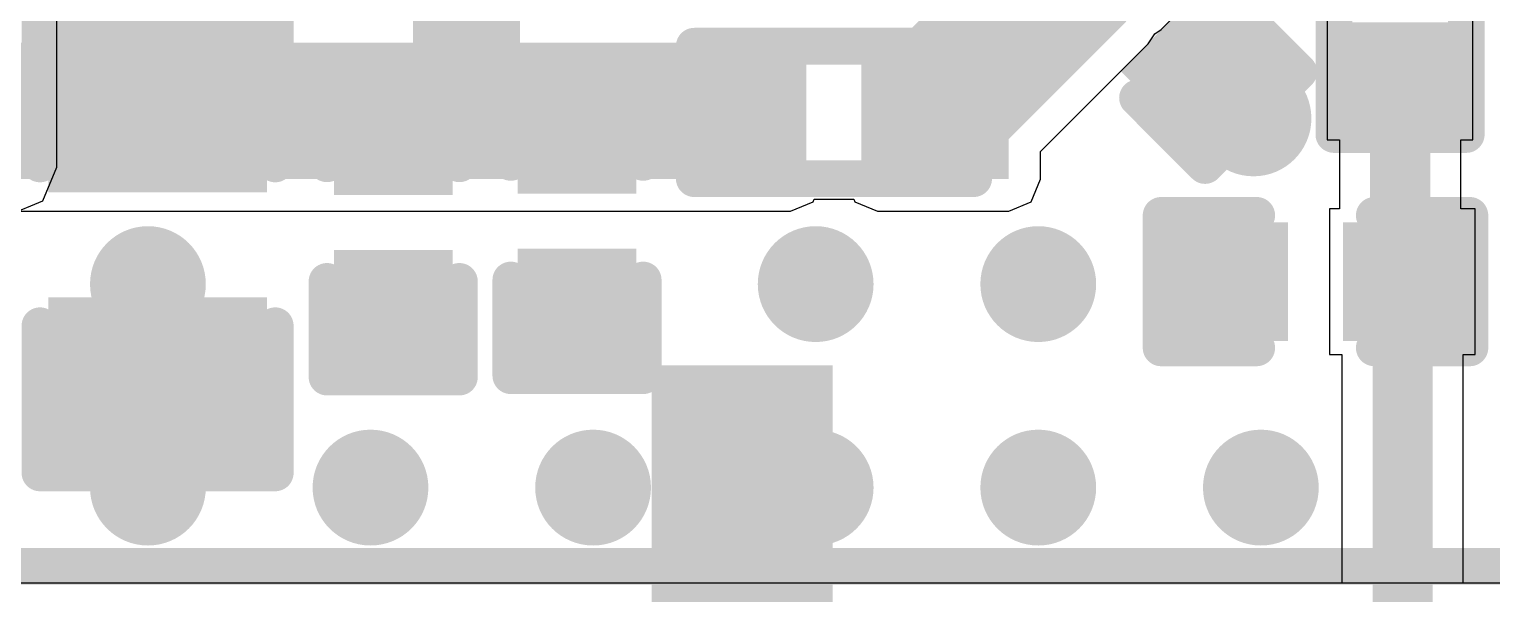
# Model space of a CAD drawing. Header units: millimetres. Extents: x -6 to 110, y 0 to 86.
# Drawn here: x 2.88 to 7.94, y 5.07 to 7.02 of the extents above; entities that cross this region are included whole.
import ezdxf

# ---------------------------------------------------------------- set-up
doc = ezdxf.new("R2010")
doc.units = ezdxf.units.MM
for name, color, linetype in [('BottomLayer', 5, 'Continuous'), ('BottomOverlay', 54, 'Continuous'), ('BottomPaste', 16, 'Continuous'), ('BottomSolder', 6, 'Continuous'), ('MidLayer1', 16, 'Continuous'), ('MidLayer2', 76, 'Continuous'), ('TopLayer', 1, 'Continuous'), ('ViaHoleLayer', 16, 'Continuous')]:
    doc.layers.add(name, color=color, linetype=linetype)

# ---------------------------------------------------------------- blocks, each defined once
blk = doc.blocks.new('IND_0201_B_3')
at = {"layer": 'BottomLayer'}
for points in [[(-0.4, 0.15), (-0.15, 0.15), (-0.15, -0.15), (-0.4, -0.15)], [(0.15, 0.15), (0.4, 0.15), (0.4, -0.15), (0.15, -0.15)]]:
    blk.add_hatch(color=5, dxfattribs=at).paths.add_polyline_path(points)
at = {"layer": 'BottomPaste'}
for points in [[(-0.4, 0.15), (-0.15, 0.15), (-0.15, -0.15), (-0.4, -0.15)], [(0.15, 0.15), (0.4, 0.15), (0.4, -0.15), (0.15, -0.15)]]:
    blk.add_hatch(color=16, dxfattribs=at).paths.add_polyline_path(points)
at = {"layer": 'BottomSolder'}
for points in [[(-0.455, 0.205), (-0.095, 0.205), (-0.095, -0.205), (-0.455, -0.205)], [(0.095, 0.205), (0.455, 0.205), (0.455, -0.205), (0.095, -0.205)]]:
    blk.add_hatch(color=6, dxfattribs=at).paths.add_polyline_path(points)
at = {"layer": 'BottomOverlay', "const_width": 0.127}
for points in [[(-0.4826, -0.2286), (-0.4826, 0.2286)], [(-0.4826, 0.2286), (0.4826, 0.2286)], [(0.4826, -0.2286), (0.4826, 0.2286)], [(-0.4826, -0.2286), (0.4826, -0.2286)]]:
    blk.add_lwpolyline(points, dxfattribs=at)
at = {"layer": 'BottomOverlay', "const_width": 0.0635}
for points in [[(-0.5143, 0.2286, 1), (-0.4508, 0.2286, 1)], [(-0.5143, 0.2286, 1), (-0.4508, 0.2286, 1)], [(0.4508, 0.2286, 1), (0.5143, 0.2286, 1)], [(0.4508, 0.2286, 1), (0.5143, 0.2286, 1)], [(-0.5143, -0.2286, 1), (-0.4508, -0.2286, 1)], [(-0.5143, -0.2286, 1), (-0.4508, -0.2286, 1)], [(0.4508, -0.2286, 1), (0.5143, -0.2286, 1)], [(0.4508, -0.2286, 1), (0.5143, -0.2286, 1)]]:
    blk.add_lwpolyline(points, format="xyb", close=True, dxfattribs=at)
blk = doc.blocks.new('IND_0201_B_10')
at = {"layer": 'BottomLayer'}
for points in [[(-0.4, 0.15), (-0.15, 0.15), (-0.15, -0.15), (-0.4, -0.15)], [(0.15, 0.15), (0.4, 0.15), (0.4, -0.15), (0.15, -0.15)]]:
    blk.add_hatch(color=5, dxfattribs=at).paths.add_polyline_path(points)
at = {"layer": 'BottomPaste'}
for points in [[(-0.4, 0.15), (-0.15, 0.15), (-0.15, -0.15), (-0.4, -0.15)], [(0.15, 0.15), (0.4, 0.15), (0.4, -0.15), (0.15, -0.15)]]:
    blk.add_hatch(color=16, dxfattribs=at).paths.add_polyline_path(points)
at = {"layer": 'BottomSolder'}
for points in [[(-0.455, 0.205), (-0.095, 0.205), (-0.095, -0.205), (-0.455, -0.205)], [(0.095, 0.205), (0.455, 0.205), (0.455, -0.205), (0.095, -0.205)]]:
    blk.add_hatch(color=6, dxfattribs=at).paths.add_polyline_path(points)
at = {"layer": 'BottomOverlay', "const_width": 0.127}
for points in [[(-0.4826, 0.2286), (0.4826, 0.2286)], [(-0.4826, 0.2286), (-0.4826, -0.2286)], [(0.4826, 0.2286), (0.4826, -0.2286)], [(-0.4826, -0.2286), (0.4826, -0.2286)]]:
    blk.add_lwpolyline(points, dxfattribs=at)
at = {"layer": 'BottomOverlay', "const_width": 0.0635}
for points in [[(-0.5143, 0.2286, 1), (-0.4508, 0.2286, 1)], [(-0.5143, 0.2286, 1), (-0.4508, 0.2286, 1)], [(0.4508, 0.2286, 1), (0.5143, 0.2286, 1)], [(0.4508, 0.2286, 1), (0.5143, 0.2286, 1)], [(-0.5143, -0.2286, 1), (-0.4508, -0.2286, 1)], [(-0.5143, -0.2286, 1), (-0.4508, -0.2286, 1)], [(0.4508, -0.2286, 1), (0.5143, -0.2286, 1)], [(0.4508, -0.2286, 1), (0.5143, -0.2286, 1)]]:
    blk.add_lwpolyline(points, format="xyb", close=True, dxfattribs=at)
blk = doc.blocks.new('CAP_0201_B_12')
at = {"layer": 'BottomLayer'}
for points in [[(-0.45, 0.15), (-0.15, 0.15), (-0.15, -0.15), (-0.45, -0.15)], [(0.15, 0.15), (0.45, 0.15), (0.45, -0.15), (0.15, -0.15)]]:
    blk.add_hatch(color=5, dxfattribs=at).paths.add_polyline_path(points)
at = {"layer": 'BottomPaste'}
for points in [[(-0.45, 0.15), (-0.15, 0.15), (-0.15, -0.15), (-0.45, -0.15)], [(0.15, 0.15), (0.45, 0.15), (0.45, -0.15), (0.15, -0.15)]]:
    blk.add_hatch(color=16, dxfattribs=at).paths.add_polyline_path(points)
at = {"layer": 'BottomSolder'}
for points in [[(-0.505, 0.205), (-0.095, 0.205), (-0.095, -0.205), (-0.505, -0.205)], [(0.095, 0.205), (0.505, 0.205), (0.505, -0.205), (0.095, -0.205)]]:
    blk.add_hatch(color=6, dxfattribs=at).paths.add_polyline_path(points)
at = {"layer": 'BottomOverlay', "const_width": 0.127}
for points in [[(-0.5334, 0.2286), (-0.2032, 0.2286)], [(-0.5334, -0.2286), (-0.5334, 0.2286)], [(0.2032, 0.2286), (0.5334, 0.2286)], [(0.5334, -0.2286), (0.5334, 0.2286)], [(-0.5334, -0.2286), (-0.2032, -0.2286)], [(0.2032, -0.2286), (0.5334, -0.2286)]]:
    blk.add_lwpolyline(points, dxfattribs=at)
at = {"layer": 'BottomOverlay', "const_width": 0.0635}
for points in [[(-0.5651, 0.2286, 1), (-0.5016, 0.2286, 1)], [(-0.5651, 0.2286, 1), (-0.5016, 0.2286, 1)], [(-0.2349, 0.2286, 1), (-0.1714, 0.2286, 1)], [(0.1714, 0.2286, 1), (0.2349, 0.2286, 1)], [(0.5016, 0.2286, 1), (0.5651, 0.2286, 1)], [(0.5016, 0.2286, 1), (0.5651, 0.2286, 1)], [(-0.5651, -0.2286, 1), (-0.5016, -0.2286, 1)], [(-0.5651, -0.2286, 1), (-0.5016, -0.2286, 1)], [(-0.2349, -0.2286, 1), (-0.1714, -0.2286, 1)], [(0.1714, -0.2286, 1), (0.2349, -0.2286, 1)], [(0.5016, -0.2286, 1), (0.5651, -0.2286, 1)], [(0.5016, -0.2286, 1), (0.5651, -0.2286, 1)]]:
    blk.add_lwpolyline(points, format="xyb", close=True, dxfattribs=at)
blk = doc.blocks.new('CAP_0201_B_34')
at = {"layer": 'BottomLayer'}
for points in [[(-0.45, 0.15), (-0.15, 0.15), (-0.15, -0.15), (-0.45, -0.15)], [(0.15, 0.15), (0.45, 0.15), (0.45, -0.15), (0.15, -0.15)]]:
    blk.add_hatch(color=5, dxfattribs=at).paths.add_polyline_path(points)
at = {"layer": 'BottomPaste'}
for points in [[(-0.45, 0.15), (-0.15, 0.15), (-0.15, -0.15), (-0.45, -0.15)], [(0.15, 0.15), (0.45, 0.15), (0.45, -0.15), (0.15, -0.15)]]:
    blk.add_hatch(color=16, dxfattribs=at).paths.add_polyline_path(points)
at = {"layer": 'BottomSolder'}
for points in [[(-0.505, 0.205), (-0.095, 0.205), (-0.095, -0.205), (-0.505, -0.205)], [(0.095, 0.205), (0.505, 0.205), (0.505, -0.205), (0.095, -0.205)]]:
    blk.add_hatch(color=6, dxfattribs=at).paths.add_polyline_path(points)
at = {"layer": 'BottomOverlay', "const_width": 0.127}
for points in [[(-0.5334, 0.2286), (-0.2032, 0.2286)], [(-0.5334, 0.2286), (-0.5334, -0.2286)], [(0.2032, 0.2286), (0.5334, 0.2286)], [(0.5334, 0.2286), (0.5334, -0.2286)], [(-0.5334, -0.2286), (-0.2032, -0.2286)], [(0.2032, -0.2286), (0.5334, -0.2286)]]:
    blk.add_lwpolyline(points, dxfattribs=at)
at = {"layer": 'BottomOverlay', "const_width": 0.0635}
for points in [[(-0.5651, 0.2286, 1), (-0.5016, 0.2286, 1)], [(-0.5651, 0.2286, 1), (-0.5016, 0.2286, 1)], [(-0.2349, 0.2286, 1), (-0.1714, 0.2286, 1)], [(0.1714, 0.2286, 1), (0.2349, 0.2286, 1)], [(0.5016, 0.2286, 1), (0.5651, 0.2286, 1)], [(0.5016, 0.2286, 1), (0.5651, 0.2286, 1)], [(-0.5651, -0.2286, 1), (-0.5016, -0.2286, 1)], [(-0.5651, -0.2286, 1), (-0.5016, -0.2286, 1)], [(-0.2349, -0.2286, 1), (-0.1714, -0.2286, 1)], [(0.1714, -0.2286, 1), (0.2349, -0.2286, 1)], [(0.5016, -0.2286, 1), (0.5651, -0.2286, 1)], [(0.5016, -0.2286, 1), (0.5651, -0.2286, 1)]]:
    blk.add_lwpolyline(points, format="xyb", close=True, dxfattribs=at)
blk = doc.blocks.new('CAP_0201_B_64')
at = {"layer": 'BottomLayer'}
for points in [[(-0.45, 0.15), (-0.15, 0.15), (-0.15, -0.15), (-0.45, -0.15)], [(0.15, 0.15), (0.45, 0.15), (0.45, -0.15), (0.15, -0.15)]]:
    blk.add_hatch(color=5, dxfattribs=at).paths.add_polyline_path(points)
at = {"layer": 'BottomPaste'}
for points in [[(-0.45, 0.15), (-0.15, 0.15), (-0.15, -0.15), (-0.45, -0.15)], [(0.15, 0.15), (0.45, 0.15), (0.45, -0.15), (0.15, -0.15)]]:
    blk.add_hatch(color=16, dxfattribs=at).paths.add_polyline_path(points)
at = {"layer": 'BottomSolder'}
for points in [[(-0.505, 0.205), (-0.095, 0.205), (-0.095, -0.205), (-0.505, -0.205)], [(0.095, 0.205), (0.505, 0.205), (0.505, -0.205), (0.095, -0.205)]]:
    blk.add_hatch(color=6, dxfattribs=at).paths.add_polyline_path(points)
at = {"layer": 'BottomOverlay', "const_width": 0.127}
for points in [[(-0.5334, 0.2286), (-0.5334, -0.2286)], [(-0.2032, 0.2286), (-0.5334, 0.2286)], [(0.5334, 0.2286), (0.2032, 0.2286)], [(0.5334, 0.2286), (0.5334, -0.2286)], [(-0.2032, -0.2286), (-0.5334, -0.2286)], [(0.5334, -0.2286), (0.2032, -0.2286)]]:
    blk.add_lwpolyline(points, dxfattribs=at)
at = {"layer": 'BottomOverlay', "const_width": 0.0635}
for points in [[(-0.5651, 0.2286, 1), (-0.5016, 0.2286, 1)], [(-0.5651, 0.2286, 1), (-0.5016, 0.2286, 1)], [(-0.2349, 0.2286, 1), (-0.1714, 0.2286, 1)], [(0.1714, 0.2286, 1), (0.2349, 0.2286, 1)], [(0.5016, 0.2286, 1), (0.5651, 0.2286, 1)], [(0.5016, 0.2286, 1), (0.5651, 0.2286, 1)], [(-0.5651, -0.2286, 1), (-0.5016, -0.2286, 1)], [(-0.5651, -0.2286, 1), (-0.5016, -0.2286, 1)], [(-0.2349, -0.2286, 1), (-0.1714, -0.2286, 1)], [(0.1714, -0.2286, 1), (0.2349, -0.2286, 1)], [(0.5016, -0.2286, 1), (0.5651, -0.2286, 1)], [(0.5016, -0.2286, 1), (0.5651, -0.2286, 1)]]:
    blk.add_lwpolyline(points, format="xyb", close=True, dxfattribs=at)
blk = doc.blocks.new('CAP_0201_B_65')
at = {"layer": 'BottomLayer'}
for points in [[(-0.45, 0.15), (-0.15, 0.15), (-0.15, -0.15), (-0.45, -0.15)], [(0.15, 0.15), (0.45, 0.15), (0.45, -0.15), (0.15, -0.15)]]:
    blk.add_hatch(color=5, dxfattribs=at).paths.add_polyline_path(points)
at = {"layer": 'BottomPaste'}
for points in [[(-0.45, 0.15), (-0.15, 0.15), (-0.15, -0.15), (-0.45, -0.15)], [(0.15, 0.15), (0.45, 0.15), (0.45, -0.15), (0.15, -0.15)]]:
    blk.add_hatch(color=16, dxfattribs=at).paths.add_polyline_path(points)
at = {"layer": 'BottomSolder'}
for points in [[(-0.505, 0.205), (-0.095, 0.205), (-0.095, -0.205), (-0.505, -0.205)], [(0.095, 0.205), (0.505, 0.205), (0.505, -0.205), (0.095, -0.205)]]:
    blk.add_hatch(color=6, dxfattribs=at).paths.add_polyline_path(points)
at = {"layer": 'BottomOverlay', "const_width": 0.127}
for points in [[(-0.5334, 0.2286), (-0.2032, 0.2286)], [(-0.5334, 0.2286), (-0.5334, -0.2286)], [(0.2032, 0.2286), (0.5334, 0.2286)], [(0.5334, 0.2286), (0.5334, -0.2286)], [(-0.5334, -0.2286), (-0.2032, -0.2286)], [(0.2032, -0.2286), (0.5334, -0.2286)]]:
    blk.add_lwpolyline(points, dxfattribs=at)
at = {"layer": 'BottomOverlay', "const_width": 0.0635}
for points in [[(-0.5651, 0.2286, 1), (-0.5016, 0.2286, 1)], [(-0.5651, 0.2286, 1), (-0.5016, 0.2286, 1)], [(-0.2349, 0.2286, 1), (-0.1714, 0.2286, 1)], [(0.1714, 0.2286, 1), (0.2349, 0.2286, 1)], [(0.5016, 0.2286, 1), (0.5651, 0.2286, 1)], [(0.5016, 0.2286, 1), (0.5651, 0.2286, 1)], [(-0.5651, -0.2286, 1), (-0.5016, -0.2286, 1)], [(-0.5651, -0.2286, 1), (-0.5016, -0.2286, 1)], [(-0.2349, -0.2286, 1), (-0.1714, -0.2286, 1)], [(0.1714, -0.2286, 1), (0.2349, -0.2286, 1)], [(0.5016, -0.2286, 1), (0.5651, -0.2286, 1)], [(0.5016, -0.2286, 1), (0.5651, -0.2286, 1)]]:
    blk.add_lwpolyline(points, format="xyb", close=True, dxfattribs=at)
blk = doc.blocks.new('C___0402_B_66')
at = {"layer": 'BottomLayer'}
for points in [[(-0.2413, 0.3175), (-0.2413, -0.3175), (-0.6985, -0.3175), (-0.6985, 0.3175)], [(0.6985, 0.3175), (0.6985, -0.3175), (0.2413, -0.3175), (0.2413, 0.3175)]]:
    blk.add_hatch(color=5, dxfattribs=at).paths.add_polyline_path(points)
at = {"layer": 'BottomPaste'}
for points in [[(-0.2413, 0.3175), (-0.2413, -0.3175), (-0.6985, -0.3175), (-0.6985, 0.3175)], [(0.6985, 0.3175), (0.6985, -0.3175), (0.2413, -0.3175), (0.2413, 0.3175)]]:
    blk.add_hatch(color=16, dxfattribs=at).paths.add_polyline_path(points)
at = {"layer": 'BottomSolder'}
for points in [[(-0.1813, 0.3775), (-0.1813, -0.3775), (-0.7585, -0.3775), (-0.7585, 0.3775)], [(0.7585, 0.3775), (0.7585, -0.3775), (0.1813, -0.3775), (0.1813, 0.3775)]]:
    blk.add_hatch(color=6, dxfattribs=at).paths.add_polyline_path(points)
at = {"layer": 'BottomOverlay', "const_width": 0.127}
for points in [[(-0.7874, 0.4064), (-0.7874, -0.4064)], [(-0.7874, 0.4064), (-0.2794, 0.4064)], [(0.2794, 0.4064), (0.7874, 0.4064)], [(0.7874, 0.4064), (0.7874, -0.4064)], [(-0.7874, -0.4064), (-0.2794, -0.4064)], [(0.2794, -0.4064), (0.7874, -0.4064)]]:
    blk.add_lwpolyline(points, dxfattribs=at)
at = {"layer": 'BottomOverlay', "const_width": 0.0635}
for points in [[(-0.8191, 0.4064, 1), (-0.7556, 0.4064, 1)], [(-0.8191, 0.4064, 1), (-0.7556, 0.4064, 1)], [(-0.3111, 0.4064, 1), (-0.2477, 0.4064, 1)], [(0.2477, 0.4064, 1), (0.3111, 0.4064, 1)], [(0.7556, 0.4064, 1), (0.8191, 0.4064, 1)], [(0.7556, 0.4064, 1), (0.8191, 0.4064, 1)], [(-0.8191, -0.4064, 1), (-0.7556, -0.4064, 1)], [(-0.8191, -0.4064, 1), (-0.7556, -0.4064, 1)], [(-0.3111, -0.4064, 1), (-0.2477, -0.4064, 1)], [(0.2477, -0.4064, 1), (0.3111, -0.4064, 1)], [(0.7556, -0.4064, 1), (0.8191, -0.4064, 1)], [(0.7556, -0.4064, 1), (0.8191, -0.4064, 1)]]:
    blk.add_lwpolyline(points, format="xyb", close=True, dxfattribs=at)

msp = doc.modelspace()

# ---------------------------------------------------------------- hatches: boundary and pattern name
at = {"layer": 'BottomLayer'}
for points in [[(4.2092, 6.8816), (4.5792, 6.8816), (4.5792, 7.4236), (4.2092, 7.4236)], [(0.7183, 6.5006), (5.5142, 6.5006), (5.5142, 6.9723), (0.7183, 6.9723)], [(5.8142, 6.5006), (6.2681, 6.5006), (6.2681, 6.9572), (5.8142, 6.9572)], [(5.0342, 4.4), (5.6592, 4.4), (5.6592, 5.858), (5.0342, 5.858)]]:
    msp.add_hatch(color=5, dxfattribs=at).paths.add_polyline_path(points)
h = msp.add_hatch(color=5, dxfattribs=at)
edge = h.paths.add_edge_path()
edge.add_arc((7.1137, 6.7104), 0.2, 0, 360)
h = msp.add_hatch(color=5, dxfattribs=at)
edge = h.paths.add_edge_path()
edge.add_arc((3.2939, 6.1382), 0.2, 0, 360)
h = msp.add_hatch(color=5, dxfattribs=at)
edge = h.paths.add_edge_path()
edge.add_arc((5.601, 6.1382), 0.2, 0, 360)
h = msp.add_hatch(color=5, dxfattribs=at)
edge = h.paths.add_edge_path()
edge.add_arc((6.37, 6.1382), 0.2, 0, 360)
h = msp.add_hatch(color=5, dxfattribs=at)
edge = h.paths.add_edge_path()
edge.add_arc((3.2939, 5.4356), 0.2, 0, 360)
h = msp.add_hatch(color=5, dxfattribs=at)
edge = h.paths.add_edge_path()
edge.add_arc((4.0629, 5.4356), 0.2, 0, 360)
h = msp.add_hatch(color=5, dxfattribs=at)
edge = h.paths.add_edge_path()
edge.add_arc((4.832, 5.4356), 0.2, 0, 360)
h = msp.add_hatch(color=5, dxfattribs=at)
edge = h.paths.add_edge_path()
edge.add_arc((5.601, 5.4356), 0.2, 0, 360)
h = msp.add_hatch(color=5, dxfattribs=at)
edge = h.paths.add_edge_path()
edge.add_arc((6.37, 5.4356), 0.2, 0, 360)
h = msp.add_hatch(color=5, dxfattribs=at)
edge = h.paths.add_edge_path()
edge.add_arc((7.1391, 5.4356), 0.2, 0, 360)
at = {"layer": 'MidLayer1'}
h = msp.add_hatch(color=16, dxfattribs=at)
edge = h.paths.add_edge_path()
edge.add_arc((7.1137, 6.7104), 0.2, 0, 360)
h = msp.add_hatch(color=16, dxfattribs=at)
edge = h.paths.add_edge_path()
edge.add_arc((3.2939, 6.1382), 0.2, 0, 360)
h = msp.add_hatch(color=16, dxfattribs=at)
edge = h.paths.add_edge_path()
edge.add_arc((5.601, 6.1382), 0.2, 0, 360)
h = msp.add_hatch(color=16, dxfattribs=at)
edge = h.paths.add_edge_path()
edge.add_arc((6.37, 6.1382), 0.2, 0, 360)
h = msp.add_hatch(color=16, dxfattribs=at)
edge = h.paths.add_edge_path()
edge.add_arc((3.2939, 5.4356), 0.2, 0, 360)
h = msp.add_hatch(color=16, dxfattribs=at)
edge = h.paths.add_edge_path()
edge.add_arc((4.0629, 5.4356), 0.2, 0, 360)
h = msp.add_hatch(color=16, dxfattribs=at)
edge = h.paths.add_edge_path()
edge.add_arc((4.832, 5.4356), 0.2, 0, 360)
h = msp.add_hatch(color=16, dxfattribs=at)
edge = h.paths.add_edge_path()
edge.add_arc((5.601, 5.4356), 0.2, 0, 360)
h = msp.add_hatch(color=16, dxfattribs=at)
edge = h.paths.add_edge_path()
edge.add_arc((6.37, 5.4356), 0.2, 0, 360)
h = msp.add_hatch(color=16, dxfattribs=at)
edge = h.paths.add_edge_path()
edge.add_arc((7.1391, 5.4356), 0.2, 0, 360)
at = {"layer": 'MidLayer2'}
h = msp.add_hatch(color=76, dxfattribs=at)
edge = h.paths.add_edge_path()
edge.add_arc((7.1137, 6.7104), 0.2, 0, 360)
h = msp.add_hatch(color=76, dxfattribs=at)
edge = h.paths.add_edge_path()
edge.add_arc((3.2939, 6.1382), 0.2, 0, 360)
h = msp.add_hatch(color=76, dxfattribs=at)
edge = h.paths.add_edge_path()
edge.add_arc((5.601, 6.1382), 0.2, 0, 360)
h = msp.add_hatch(color=76, dxfattribs=at)
edge = h.paths.add_edge_path()
edge.add_arc((6.37, 6.1382), 0.2, 0, 360)
h = msp.add_hatch(color=76, dxfattribs=at)
edge = h.paths.add_edge_path()
edge.add_arc((3.2939, 5.4356), 0.2, 0, 360)
h = msp.add_hatch(color=76, dxfattribs=at)
edge = h.paths.add_edge_path()
edge.add_arc((4.0629, 5.4356), 0.2, 0, 360)
h = msp.add_hatch(color=76, dxfattribs=at)
edge = h.paths.add_edge_path()
edge.add_arc((4.832, 5.4356), 0.2, 0, 360)
h = msp.add_hatch(color=76, dxfattribs=at)
edge = h.paths.add_edge_path()
edge.add_arc((5.601, 5.4356), 0.2, 0, 360)
h = msp.add_hatch(color=76, dxfattribs=at)
edge = h.paths.add_edge_path()
edge.add_arc((6.37, 5.4356), 0.2, 0, 360)
h = msp.add_hatch(color=76, dxfattribs=at)
edge = h.paths.add_edge_path()
edge.add_arc((7.1391, 5.4356), 0.2, 0, 360)
at = {"layer": 'TopLayer'}
h = msp.add_hatch(color=1, dxfattribs=at)
edge = h.paths.add_edge_path()
edge.add_arc((7.1137, 6.7104), 0.2, 0, 360)
h = msp.add_hatch(color=1, dxfattribs=at)
edge = h.paths.add_edge_path()
edge.add_arc((3.2939, 6.1382), 0.2, 0, 360)
h = msp.add_hatch(color=1, dxfattribs=at)
edge = h.paths.add_edge_path()
edge.add_arc((5.601, 6.1382), 0.2, 0, 360)
h = msp.add_hatch(color=1, dxfattribs=at)
edge = h.paths.add_edge_path()
edge.add_arc((6.37, 6.1382), 0.2, 0, 360)
h = msp.add_hatch(color=1, dxfattribs=at)
edge = h.paths.add_edge_path()
edge.add_arc((3.2939, 5.4356), 0.2, 0, 360)
h = msp.add_hatch(color=1, dxfattribs=at)
edge = h.paths.add_edge_path()
edge.add_arc((4.0629, 5.4356), 0.2, 0, 360)
h = msp.add_hatch(color=1, dxfattribs=at)
edge = h.paths.add_edge_path()
edge.add_arc((4.832, 5.4356), 0.2, 0, 360)
h = msp.add_hatch(color=1, dxfattribs=at)
edge = h.paths.add_edge_path()
edge.add_arc((5.601, 5.4356), 0.2, 0, 360)
h = msp.add_hatch(color=1, dxfattribs=at)
edge = h.paths.add_edge_path()
edge.add_arc((6.37, 5.4356), 0.2, 0, 360)
h = msp.add_hatch(color=1, dxfattribs=at)
edge = h.paths.add_edge_path()
edge.add_arc((7.1391, 5.4356), 0.2, 0, 360)
at = {"layer": 'ViaHoleLayer'}
h = msp.add_hatch(color=16, dxfattribs=at)
edge = h.paths.add_edge_path()
edge.add_arc((7.1137, 6.7104), 0.1, 0, 360)
h = msp.add_hatch(color=16, dxfattribs=at)
edge = h.paths.add_edge_path()
edge.add_arc((3.2939, 6.1382), 0.1, 0, 360)
h = msp.add_hatch(color=16, dxfattribs=at)
edge = h.paths.add_edge_path()
edge.add_arc((5.601, 6.1382), 0.1, 0, 360)
h = msp.add_hatch(color=16, dxfattribs=at)
edge = h.paths.add_edge_path()
edge.add_arc((6.37, 6.1382), 0.1, 0, 360)
h = msp.add_hatch(color=16, dxfattribs=at)
edge = h.paths.add_edge_path()
edge.add_arc((3.2939, 5.4356), 0.1, 0, 360)
h = msp.add_hatch(color=16, dxfattribs=at)
edge = h.paths.add_edge_path()
edge.add_arc((4.0629, 5.4356), 0.1, 0, 360)
h = msp.add_hatch(color=16, dxfattribs=at)
edge = h.paths.add_edge_path()
edge.add_arc((4.832, 5.4356), 0.1, 0, 360)
h = msp.add_hatch(color=16, dxfattribs=at)
edge = h.paths.add_edge_path()
edge.add_arc((5.601, 5.4356), 0.1, 0, 360)
h = msp.add_hatch(color=16, dxfattribs=at)
edge = h.paths.add_edge_path()
edge.add_arc((6.37, 5.4356), 0.1, 0, 360)
h = msp.add_hatch(color=16, dxfattribs=at)
edge = h.paths.add_edge_path()
edge.add_arc((7.1391, 5.4356), 0.1, 0, 360)

# ---------------------------------------------------------------- linework, layer by layer
at = {"layer": 'BottomLayer'}
for p, q in [((6.7952, 7.017), (7.1258, 7.3476)), ((7.3684, 7.0588), (7.3684, 6.6358)), ((7.8716, 6.6358), (7.8716, 7.0588)), ((6.7498, 6.9675), (6.7729, 7.0021)), ((6.7729, 7.0021), (6.7952, 7.017)), ((6.3781, 6.5958), (6.7498, 6.9675)), ((7.3684, 6.6358), (7.4103, 6.6358)), ((7.4103, 6.6358), (7.4103, 6.3984)), ((7.8297, 6.3984), (7.8297, 6.6358)), ((7.8297, 6.6358), (7.8716, 6.6358)), ((6.3781, 6.5006), (6.3781, 6.5958)), ((6.3459, 6.4228), (6.3781, 6.5006)), ((5.5142, 6.3906), (5.592, 6.4228)), ((5.592, 6.4228), (5.5956, 6.4315)), ((5.5956, 6.4315), (5.5963, 6.4318)), ((5.5963, 6.4318), (5.7321, 6.4318)), ((5.7321, 6.4318), (5.7329, 6.4315)), ((5.7329, 6.4315), (5.7364, 6.4228)), ((5.7364, 6.4228), (5.8142, 6.3906)), ((6.2681, 6.3906), (6.3459, 6.4228)), ((0.7183, 6.3906), (5.5142, 6.3906)), ((5.8142, 6.3906), (6.2681, 6.3906)), ((7.4103, 6.3984), (7.3763, 6.3984)), ((7.3763, 6.3984), (7.3763, 5.8952)), ((7.8795, 6.3984), (7.8297, 6.3984)), ((7.8795, 5.8952), (7.8795, 6.3984)), ((7.3763, 5.8952), (7.4193, 5.8952)), ((7.4193, 5.8952), (7.4193, 5.1054)), ((7.8386, 5.1054), (7.8386, 5.8952)), ((7.8386, 5.8952), (7.8795, 5.8952)), ((7.4193, 5.1054), (0, 5.1054)), ((30.2479, 5.1054), (7.8386, 5.1054))]:
    msp.add_line(p, q, dxfattribs=at)
for points, const_width in [([(6.0839, 6.8144), (6.4935, 7.2239)], 0.508), ([(7.62, 6.1662), (7.62, 6.8624)], 0.2081), ([(7.6036, 6.1498), (7.62, 6.1662)], 0.2081), ([(7.62, 6.1588), (7.629, 6.1498)], 0.2081), ([(7.629, 4.4397), (7.629, 6.1498)], 0.2081)]:
    msp.add_lwpolyline(points, dxfattribs=dict(at, const_width=const_width))
for points, const_width in [([(6.3665, 7.2239, 1), (6.6205, 7.2239, 1)], 0.254), ([(5.9569, 6.8144, 1), (6.2109, 6.8144, 1)], 0.254), ([(7.568, 6.8624, 1), (7.672, 6.8624, 1)], 0.1041), ([(7.568, 6.1662, 1), (7.672, 6.1662, 1)], 0.1041), ([(7.568, 6.1662, 1), (7.672, 6.1662, 1)], 0.1041), ([(7.5515, 6.1498, 1), (7.6556, 6.1498, 1)], 0.1041), ([(7.568, 6.1588, 1), (7.672, 6.1588, 1)], 0.1041), ([(7.5769, 6.1498, 1), (7.681, 6.1498, 1)], 0.1041), ([(7.5769, 6.1498, 1), (7.681, 6.1498, 1)], 0.1041)]:
    msp.add_lwpolyline(points, format="xyb", close=True, dxfattribs=dict(at, const_width=const_width))
at = {"layer": 'BottomOverlay', "const_width": 0.127}
msp.add_lwpolyline([(1.4198, 5.1639), (8.6812, 5.1639)], dxfattribs=at)
at = {"layer": 'MidLayer1'}
for p, q in [((2.9797, 6.5421), (2.9797, 7.1475)), ((2.9313, 6.4255), (2.9797, 6.5421)), ((2.8147, 6.3772), (2.9313, 6.4255)), ((30.2479, 5.1054), (0, 5.1054))]:
    msp.add_line(p, q, dxfattribs=at)
at = {"layer": 'MidLayer2'}
msp.add_line((30.2479, 5.1054), (0, 5.1054), dxfattribs=at)
at = {"layer": 'TopLayer'}
msp.add_line((30.2479, 5.1054), (0, 5.1054), dxfattribs=at)

# ---------------------------------------------------------------- block references
for name, p, rotation in [('CAP_0201_B_64', (6.731, 7.0866), 135), ('IND_0201_B_10', (7.62, 7.1374), 90), ('C___0402_B_66', (3.3274, 6.2738), 90), ('CAP_0201_B_34', (4.1414, 6.3506), 90), ('CAP_0201_B_65', (4.7764, 6.3554), 90)]:
    msp.add_blockref(name, p, dxfattribs=dict(rotation=rotation))
for name, p in [('IND_0201_B_3', (5.6642, 6.731)), ('CAP_0201_B_12', (7.3279, 6.1468))]:
    msp.add_blockref(name, p)

doc.saveas('drawing.dxf')
